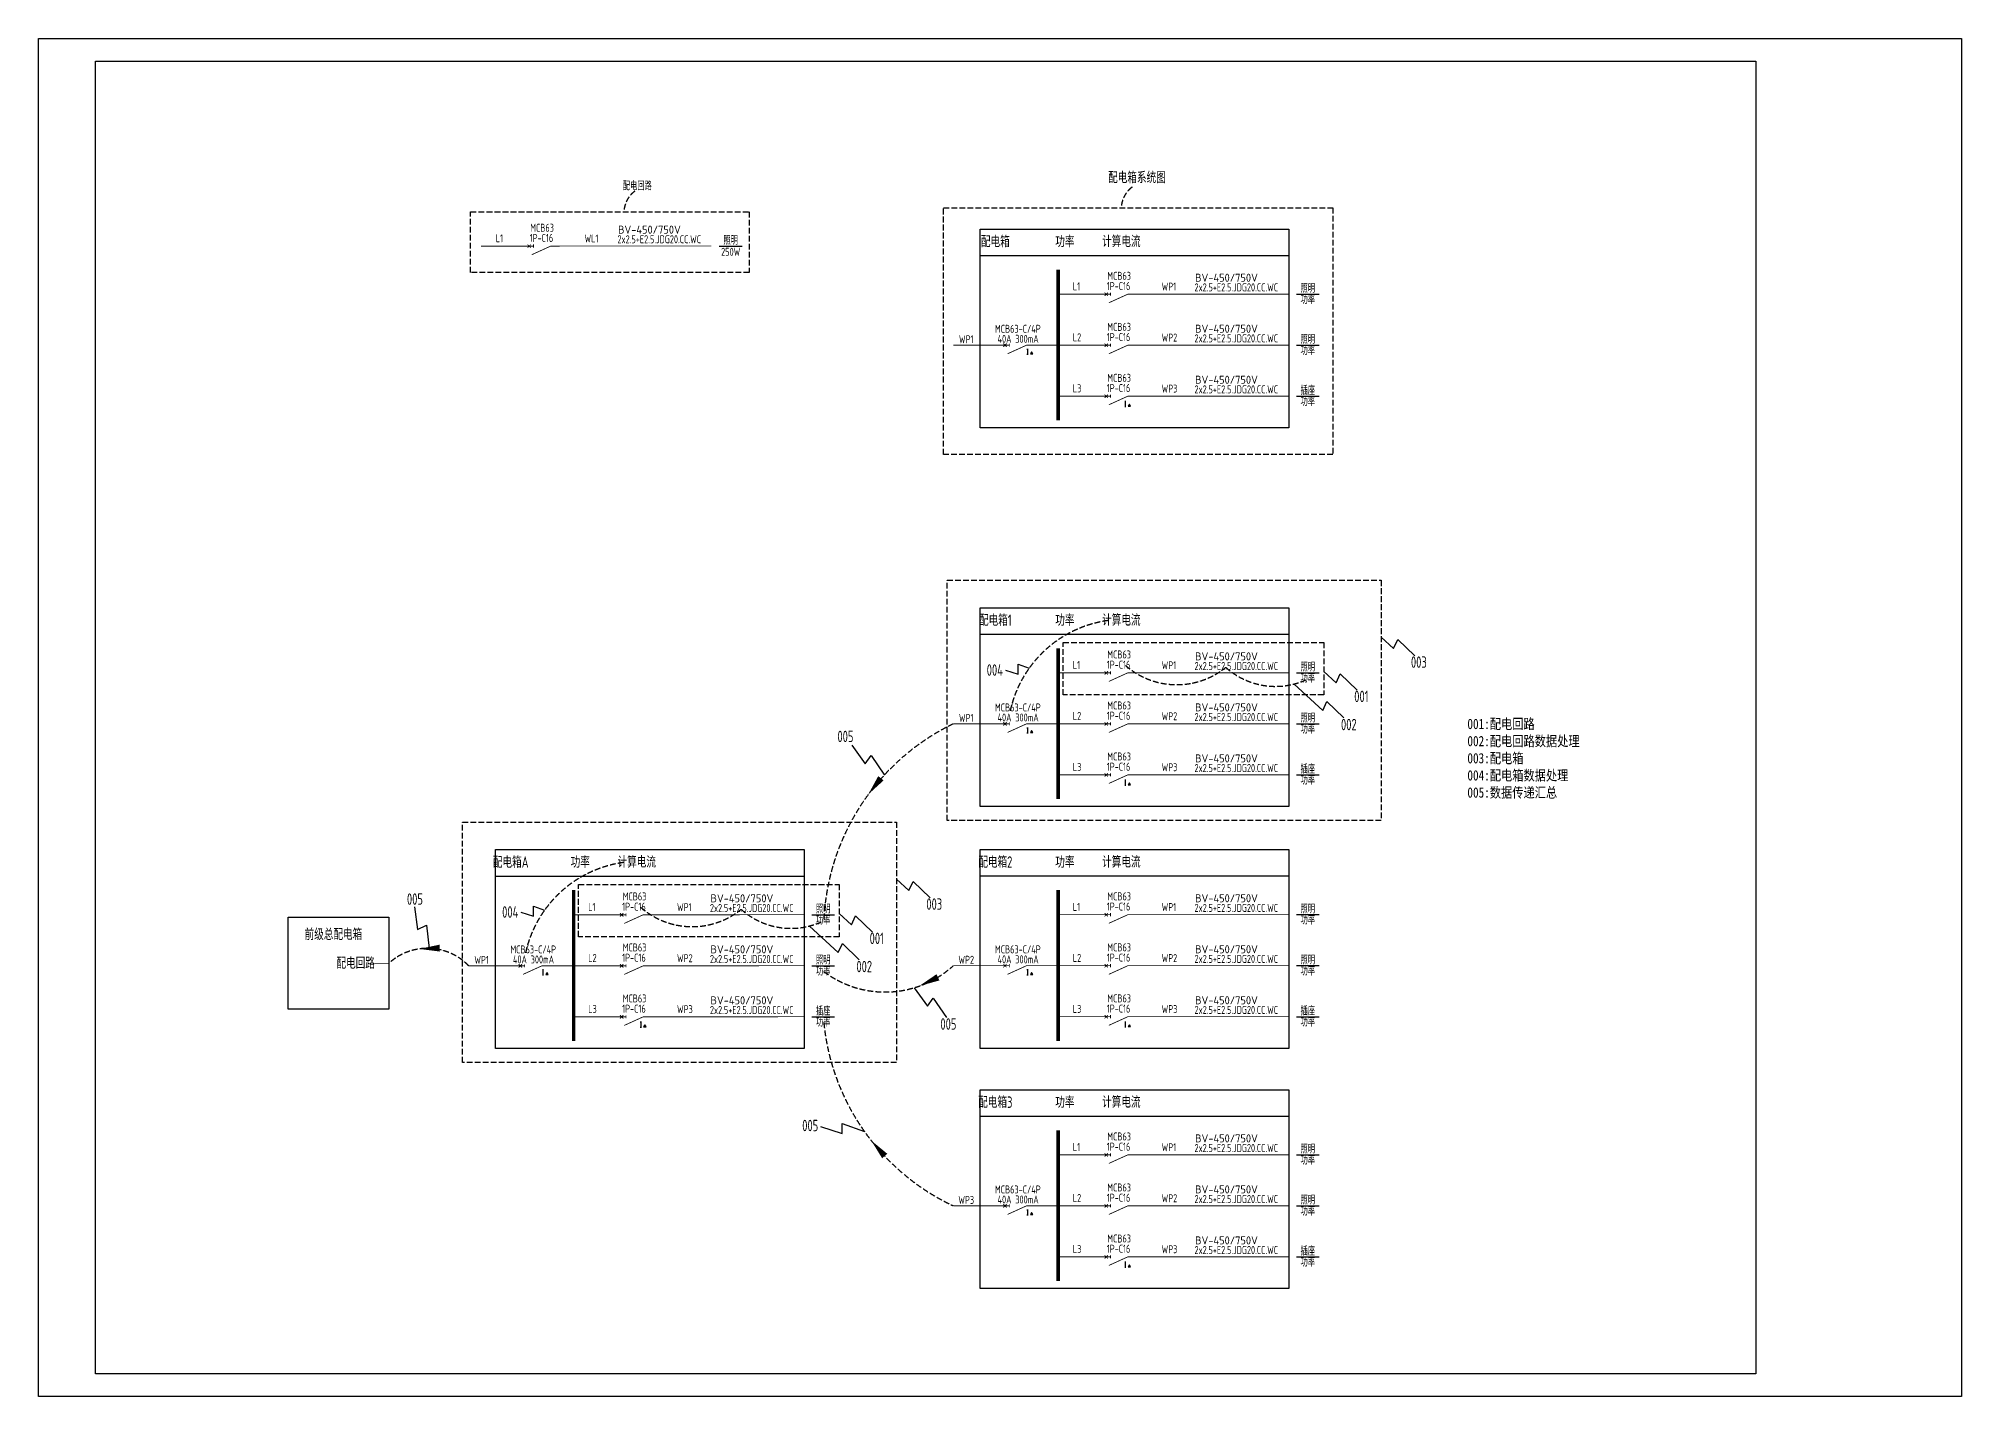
# Model space of a CAD drawing. Header units: millimetres. Extents: x -84100 to 597295, y 0 to 572785.
# Drawn here: x 323973 to 408073, y 97919 to 157319 of the extents above; entities that cross this region are included whole.
import ezdxf
from ezdxf.enums import TextEntityAlignment as Align

# ---------------------------------------------------------------- set-up
doc = ezdxf.new("R2010")
doc.units = ezdxf.units.MM
doc.header["$LTSCALE"] = 1000
doc.linetypes.add('CENTER2', pattern=[1.125, 0.75, -0.125, 0.125, -0.125])
doc.linetypes.add('DASH', pattern=[0.35, 0.25, -0.1])
doc.layers.add('D-定位', color=4, linetype='Continuous', plot=False)
for name, color, linetype in [('LITE_照明布线_E', 6, 'Continuous'), ('SIG_TEXT', 7, 'Continuous'), ('SYS_系统标注_E', 7, 'Continuous'), ('SYS_说明_E', 7, 'Continuous'), ('TEL_TEXT', 7, 'Continuous')]:
    doc.layers.add(name, color=color, linetype=linetype)
doc.styles.add('_TEL_DIM', font='TSSDENG', dxfattribs={"width": 0.6, "height": 3.5, "bigfont": 'TSSDCHN'})
doc.styles.add('DIM_FONT', font='', dxfattribs={"width": 0.8})
doc.styles.add('ICDA-STYLE1', font='TSSDENG.shx', dxfattribs={"width": 0.7, "bigfont": 'TSSDCHN.shx'})
doc.styles.add('ICDA-STYLE2', font='simhei.ttf', dxfattribs={"width": 0.8})
doc.styles.get('DIM_FONT').set_extended_font_data('SimSun')

# ---------------------------------------------------------------- blocks, each defined once
blk = doc.blocks.new('rgerg3')
at = {"const_width": 35}
for points in [[(5325, -2850), (5702, -2850)], [(5443, -2921), (5585, -2779)], [(5585, -2921), (5443, -2779)], [(6832, -2850), (6455, -2850), (5627, -3226)], [(5702, -2921), (5702, -2779)], [(1013, -5152), (1155, -5010)], [(1155, -5152), (1013, -5010)], [(1272, -5152), (1272, -5010)], [(5443, -5152), (5585, -5010)], [(5585, -5152), (5443, -5010)], [(5702, -5152), (5702, -5010)], [(895, -5081), (1272, -5081)], [(2402, -5081), (2025, -5081), (1197, -5457)], [(5325, -5081), (5702, -5081)], [(6832, -5081), (6455, -5081), (5627, -5457)], [(5325, -7312), (5702, -7312)], [(5443, -7383), (5585, -7241)], [(5585, -7383), (5443, -7241)], [(6832, -7312), (6455, -7312), (5627, -7688)], [(5702, -7383), (5702, -7241)]]:
    blk.add_lwpolyline(points, dxfattribs=at)
at = {"layer": 'LITE_照明布线_E', "color": 0, "linetype": 'ByBlock'}
for p, q in [((2045, -5249), (2100, -5249)), ((2045, -5473), (2100, -5473)), ((2073, -5249), (2073, -5473)), ((2249, -5375), (2194, -5462)), ((2194, -5462), (2306, -5462)), ((2306, -5462), (2249, -5375))]:
    blk.add_line(p, q, dxfattribs=at)
for points, const_width in [([(3412, -1772), (3412, -8373)], 150), ([(2352, -5081), (3412, -5081)], 35)]:
    blk.add_lwpolyline(points, dxfattribs=dict(at, const_width=const_width))
at = {"layer": 'LITE_照明布线_E', "color": 7, "linetype": 'ByBlock', "const_width": 35}
blk.add_lwpolyline([(-1175, -5081), (1030, -5081)], dxfattribs=at)
at = {"layer": 'SYS_系统标注_E', "color": 0}
for p, q in [((13827, -2847), (14827, -2847)), ((13827, -5078), (14827, -5078)), ((13827, -7309), (14827, -7309))]:
    blk.add_line(p, q, dxfattribs=at)
at = {"layer": 'SYS_系统标注_E', "color": 7, "linetype": 'ByBlock'}
for p, q in [((6320, -7534), (6375, -7534)), ((6347, -7534), (6347, -7758)), ((6320, -7758), (6375, -7758)), ((6523, -7660), (6468, -7746)), ((6468, -7746), (6581, -7746)), ((6581, -7746), (6523, -7660))]:
    blk.add_line(p, q, dxfattribs=at)
at = {"layer": 'SYS_系统标注_E'}
blk.add_lwpolyline([(0, 0), (13499, 0), (13499, -8695), (0, -8695)], close=True, dxfattribs=at)
blk.add_lwpolyline([(0, -1153), (13499, -1153)], dxfattribs=at)
at = {"layer": 'SYS_系统标注_E', "color": 7, "linetype": 'ByBlock', "const_width": 35}
for points in [[(3411, -2850), (5325, -2850)], [(6523, -2850), (13473, -2847)], [(3411, -5081), (5325, -5081)], [(6523, -5081), (13473, -5078)], [(3411, -7312), (5325, -7312)], [(6523, -7312), (13473, -7309)]]:
    blk.add_lwpolyline(points, dxfattribs=at)
at = {"layer": 'SIG_TEXT', "color": 0, "style": '_TEL_DIM', "width": 0.65}
for s, p in [('L1', (4050, -2681)), ('L2', (4050, -4912)), ('L3', (4050, -7143))]:
    blk.add_text(s, height=350, dxfattribs=at).set_placement(p)
at = {"layer": 'SIG_TEXT', "color": 0, "style": 'ICDA-STYLE1', "width": 0.7}
blk.add_text('MCB63-C/4P ', height=350, dxfattribs=at).set_placement((1729, -4540), align=Align.CENTER)
at = {"layer": 'SYS_系统标注_E', "style": 'ICDA-STYLE1', "width": 0.7}
for s, height, p in [('功率', 500, (3702, -797)), ('计算电流', 500, (6173, -791)), ('1P-C16', 350, (6051, -2668)), ('MCB63', 350, (6077, -2222)), ('MCB63', 350, (6077, -4453)), ('1P-C16', 350, (6051, -4900)), ('MCB63', 350, (6077, -6684)), ('1P-C16', 350, (6051, -7131))]:
    blk.add_text(s, height=height, dxfattribs=at).set_placement(p, align=Align.CENTER)
at = {"layer": 'SYS_系统标注_E', "linetype": 'CENTER2', "style": 'ICDA-STYLE1', "width": 0.7}
for s, p in [('WP1', (7934, -2691)), ('WP2', (7934, -4922)), ('WP3', (7934, -7153))]:
    blk.add_text(s, height=350, dxfattribs=at).set_placement(p)
at = {"layer": 'SYS_系统标注_E', "color": 0, "style": 'ICDA-STYLE1', "width": 0.7}
for p in [(9374, -2726), (9374, -4957), (9374, -7188)]:
    blk.add_text('2x2.5+E2.5.JDG20.CC.WC', height=350, dxfattribs=at).set_placement(p)
at = {"layer": 'SYS_系统标注_E', "color": 0, "style": 'ICDA-STYLE1', "width": 0.914123}
for p, p2 in [((9400, -2305), (12144, -2305)), ((9400, -4536), (12144, -4536)), ((9400, -6767), (12144, -6767))]:
    blk.add_text('BV-450/750V', height=350, dxfattribs=at).set_placement(p, p2, align=Align.FIT)
at = {"layer": 'SYS_系统标注_E', "color": 0, "style": 'ICDA-STYLE1', "width": 0.7}
for s, p in [('照明', (14327, -2786)), ('功率', (14327, -3273)), ('40A 300mA ', (1742, -4978)), ('照明', (14327, -5017)), ('功率', (14327, -5504)), ('插座', (14327, -7249)), ('功率', (14327, -7735))]:
    blk.add_text(s, height=350, dxfattribs=at).set_placement(p, align=Align.CENTER)
at = {"layer": 'TEL_TEXT', "style": 'DIM_FONT', "flags": 1}
for p in [(5325, -2850), (895, -5081), (5325, -5081), (5325, -7312)]:
    blk.add_attdef('S', text='', height=0.01, rotation=90, dxfattribs=at).set_placement(p, align=Align.MIDDLE_CENTER)
blk = doc.blocks.new('sdrgtfhsdrfghe')
at = {"layer": 'D-定位'}
for points in [[(0, 0), (84100, 0), (84100, -59400), (0, -59400)], [(75100, -58400), (2500, -58400), (2500, -1000), (75100, -1000)]]:
    blk.add_lwpolyline(points, close=True, dxfattribs=at)
blk = doc.blocks.new('ergeg3')
at = {"layer": 'SYS_系统标注_E', "linetype": 'DASH'}
for points in [[(-1450, 1197), (17537, 1197), (17537, -9312), (-1450, -9312)], [(3629, -1519), (15022, -1519), (15022, -3808), (3629, -3808)]]:
    blk.add_lwpolyline(points, close=True, dxfattribs=at)
for points in [[(1293, -4596, -0.318371), (5595, -563, -0.068492)], [(14272, -3147, -0.297445), (10739, -2611, -0.364296), (6352, -2524, -2.926792)]]:
    blk.add_lwpolyline(points, format="xyb", dxfattribs=at)
at = {"layer": 'SYS_系统标注_E'}
for points in [[(17537, -1287), (18077, -1788), (18261, -1391), (19002, -2105)], [(1109, -2737), (1658, -2915), (1658, -2477), (2144, -2646)], [(13727, -3340), (14981, -4502), (15165, -4105), (15906, -4820)], [(15022, -2786), (15563, -3287), (15747, -2890), (16487, -3604)]]:
    blk.add_lwpolyline(points, dxfattribs=at)
at = {"layer": 'SYS_系统标注_E', "color": 1, "style": 'ICDA-STYLE1', "width": 0.7}
for s, p in [('004', (641, -2978)), ('003', (19184, -2631)), ('001', (16670, -4130)), ('002', (16122, -5362))]:
    blk.add_text(s, height=500, dxfattribs=at).set_placement(p, align=Align.CENTER)
blk = doc.blocks.new('ergegr')
at = {"layer": 'SYS_系统标注_E'}
blk.add_lwpolyline([(551, 709, 300, 0, 0), (-3, 2, 0, 0, 0)], format="xyseb", dxfattribs=at)
blk = doc.blocks.new('ergferg3')
at = {"layer": 'SYS_系统标注_E'}
blk.add_lwpolyline([(0, 0), (4409, 0), (4409, -4032), (0, -4032)], close=True, dxfattribs=at)
at = {"layer": 'SYS_系统标注_E', "const_width": 30}
blk.add_lwpolyline([(3787, -2016), (4409, -2016)], dxfattribs=at)
at = {"layer": 'SYS_系统标注_E', "style": 'ICDA-STYLE1', "width": 0.7}
for s, p in [('前级总配电箱', (1982, -1003)), ('配电回路', (2957, -2259))]:
    blk.add_text(s, height=500, dxfattribs=at).set_placement(p, align=Align.CENTER)

msp = doc.modelspace()

# ---------------------------------------------------------------- linework, layer by layer
at = {"const_width": 35}
for points in [[(345245.2, 148237), (345621.8, 148237)], [(345362.5, 148166), (345504.5, 148308)], [(345504.5, 148166), (345362.5, 148308)], [(346751.4, 148237), (346374.9, 148237), (345546.5, 147860.5)], [(345621.8, 148166), (345621.8, 148308)]]:
    msp.add_lwpolyline(points, dxfattribs=at)
at = {"layer": 'SYS_系统标注_E', "color": 0}
msp.add_line((353746.8, 148239.6), (354746.8, 148239.6), dxfattribs=at)
at = {"layer": 'SYS_系统标注_E', "linetype": 'DASH'}
for points in [[(349577.4, 149739.3, -0.2273897), (350051.6, 150638.6, -0.3304869)], [(371325.6, 149916.7, -0.2273897), (371799.7, 150816, -0.3304869)], [(358316.8, 118740, -0.2755152), (363981, 127341.9, -0.3304869)], [(342788.6, 116758.7, 0.4040973), (339298.1, 116871.3, 2.5943143)], [(358316.8, 116509, 0.3594729), (363981, 116762.3, -0.3304869)], [(358316.8, 114273.4, 0.2642185), (363981, 106259.9, 0.3304869)]]:
    msp.add_lwpolyline(points, format="xyb", dxfattribs=at)
for points in [[(342871.8, 149739.3), (355054.2, 149739.3), (355054.2, 147077.6), (342871.8, 147077.6)], [(363548.8, 149916.7), (380583.2, 149916.7), (380583.2, 139126.4), (363548.8, 139126.4)]]:
    msp.add_lwpolyline(points, close=True, dxfattribs=at)
at = {"layer": 'SYS_系统标注_E', "color": 7, "linetype": 'ByBlock', "const_width": 35}
for points in [[(343331.4, 148237), (345245.2, 148237)], [(346442.6, 148237), (353392.9, 148239.6)]]:
    msp.add_lwpolyline(points, dxfattribs=at)
at = {"layer": 'SYS_系统标注_E'}
for points in [[(359542, 126406.9), (360122, 125597.9), (360381.7, 125950.5), (360964.9, 125102.4)], [(340416.5, 119338), (340551.9, 118351.9), (340946.1, 118542.5), (341066.1, 117520.3)], [(362265.6, 115798.1), (362845.6, 114989.2), (363105.3, 115341.7), (363688.5, 114493.6)], [(358170.9, 109724.8), (359117.7, 109417.4), (359117.7, 109855.3), (360090.3, 109518.3)]]:
    msp.add_lwpolyline(points, dxfattribs=at)

# ---------------------------------------------------------------- block references
at = {"layer": 'D-定位'}
msp.add_blockref('sdrgtfhsdrfghe', (323973, 157319), dxfattribs=at)
at = {"layer": 'SYS_系统标注_E'}
for name, p in [('rgerg3', (365156.2, 148983.9)), ('ergeg3', (365156.2, 132422.5)), ('rgerg3', (365156.2, 132422.5)), ('ergegr', (360264.3, 124252.4)), ('ergeg3', (343963.7, 121839.2)), ('rgerg3', (343963.7, 121839.2)), ('rgerg3', (365156.2, 121842.9)), ('ergferg3', (334889.3, 118887.5)), ('rgerg3', (365156.2, 111340.4))]:
    msp.add_blockref(name, p, dxfattribs=at)
for p, rotation in [((340623.8, 117492.8), 310.4308933634331), ((362497.2, 115873.4), 332.9943229744401), ((360389.4, 109112.8), 259.163144472302)]:
    msp.add_blockref('ergegr', p, dxfattribs=dict(at, rotation=rotation))

# ---------------------------------------------------------------- texts
at = {"layer": 'SIG_TEXT', "color": 0, "style": '_TEL_DIM', "width": 0.65}
msp.add_text('L1', height=350, dxfattribs=at).set_placement((343969.8, 148405.4))
at = {"layer": 'SYS_系统标注_E', "style": 'ICDA-STYLE1', "width": 0.7}
for s, height, p in [('配电箱系统图', 500, (372012.2, 150988)), ('配电回路', 350, (350162.3, 150681.2)), ('MCB63', 350, (345996.6, 148864.6)), ('1P-C16', 350, (345971, 148418)), ('配电箱', 500, (365818.6, 148187.2)), ('配电箱1', 500, (365818.6, 131625.7)), ('配电箱A', 500, (344626.1, 121042.5)), ('配电箱2', 500, (365818.6, 121046.1)), ('配电箱3', 500, (365818.6, 110543.7))]:
    msp.add_text(s, height=height, dxfattribs=at).set_placement(p, align=Align.CENTER)
at = {"layer": 'SYS_系统标注_E', "color": 0, "style": 'ICDA-STYLE1', "width": 0.914123}
msp.add_text('BV-450/750V', height=350, dxfattribs=at).set_placement((349320.1, 148781.4), (352064.2, 148781.4), align=Align.FIT)
at = {"layer": 'SYS_系统标注_E', "linetype": 'CENTER2', "style": 'ICDA-STYLE1', "width": 0.7}
msp.add_text('WL1', height=350, dxfattribs=at).set_placement((347853.8, 148395.9))
at = {"layer": 'SYS_系统标注_E', "color": 0, "style": 'ICDA-STYLE1', "width": 0.7}
msp.add_text('2x2.5+E2.5.JDG20.CC.WC', height=350, dxfattribs=at).set_placement((349294, 148361))
for s, p in [('250W', (354246.8, 147813.7)), ('照明', (354246.8, 148300.1)), ('WP1', (364545.7, 143988.2)), ('WP1', (364545.7, 127426.7)), ('WP1', (343353.2, 116843.5)), ('WP2', (364545.7, 116847.1)), ('WP3', (364545.7, 106344.7))]:
    msp.add_text(s, height=350, dxfattribs=at).set_placement(p, align=Align.CENTER)
at = {"layer": 'SYS_系统标注_E', "color": 1, "style": 'ICDA-STYLE1', "width": 0.7}
for p in [(359263.7, 126541), (340437.4, 119426.4), (363766.4, 113962.7), (357724.4, 109523)]:
    msp.add_text('005', height=500, dxfattribs=at).set_placement(p, align=Align.CENTER)
at = {"layer": 'SYS_说明_E', "insert": (386463.1, 127564.1), "char_height": 450, "width": 11714.496, "attachment_point": 1, "rotation": 0, "style": 'ICDA-STYLE2'}
msp.add_mtext('001:配电回路\\P002:配电回路数据处理\\P003:配电箱\\P004:配电箱数据处理\\P005:数据传递汇总', dxfattribs=at)
at = {"layer": 'TEL_TEXT', "style": 'DIM_FONT', "flags": 1}
msp.add_attdef('S', text='带隔离功能的断路器', height=0.01, rotation=90, dxfattribs=at).set_placement((345245.2, 148237), align=Align.MIDDLE_CENTER)

doc.saveas('drawing.dxf')
